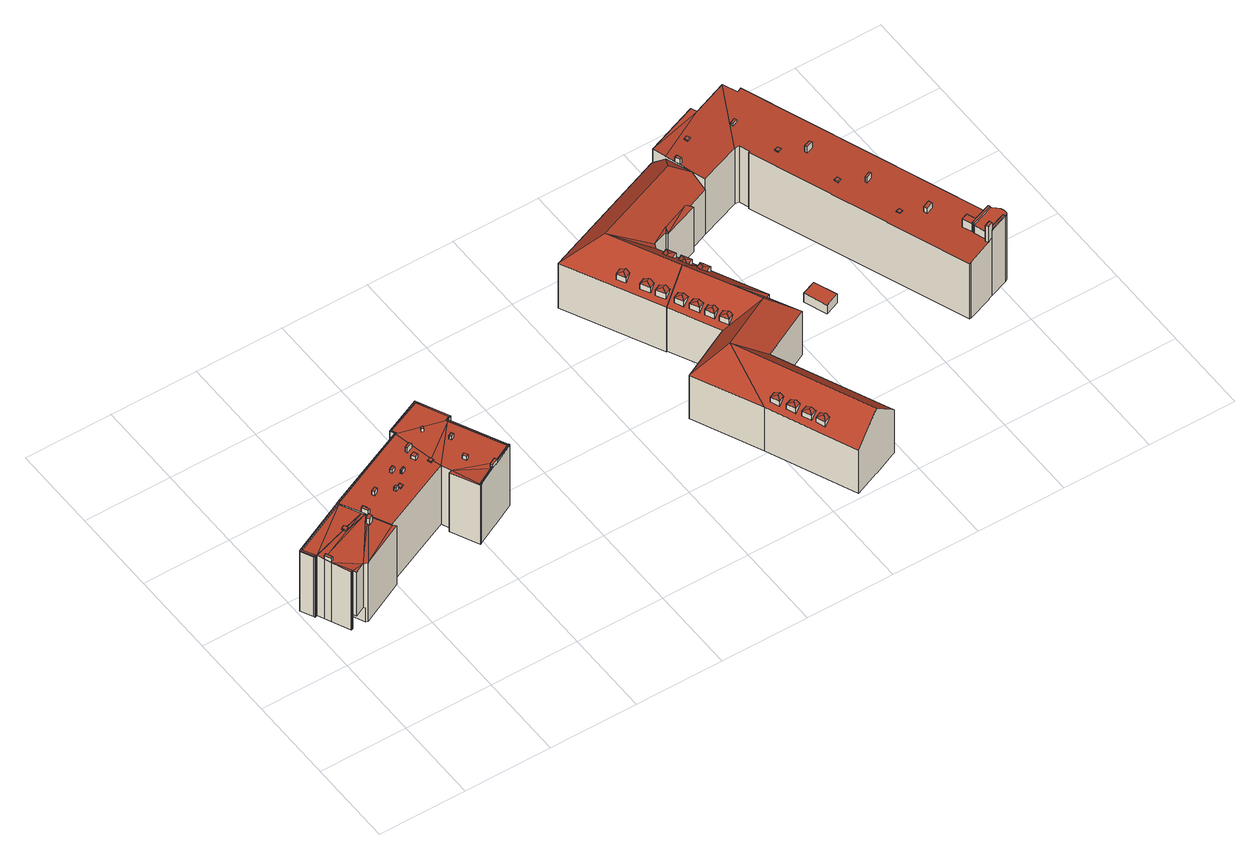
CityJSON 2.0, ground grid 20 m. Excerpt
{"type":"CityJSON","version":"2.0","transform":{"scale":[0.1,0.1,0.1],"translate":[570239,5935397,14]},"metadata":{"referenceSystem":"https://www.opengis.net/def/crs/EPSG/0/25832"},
"CityObjects":{
"building1":{"type":"Building","attributes":{"Grundfläche 2D":"144.432003","Grundhöhe NN":"14.947"},"children":["building1-1","building1-2","building1-3","building1-4"],"geometry":[{"type":"Solid","lod":"3","boundaries":[[[[0,1,2,3,4,5]],[[1,0,5,6,7,8]],[[9,10,11,12,13,10]],[[10,1,9]],[[12,2,1,10,13]],[[14,15,14,12,11,10,9,16,17]],[[18,16,19,20,15]],[[15,12,14]],[[16,18,15,14,17]],[[19,21,22,23]],[[23,20,19]],[[24,20,23]],[[20,25,26,27,28,29,30]],[[28,15,20,30,29]],[[25,31,32,33]],[[27,26,25,33,28]],[[6,5,34,35]],[[5,4,36,34]],[[37,8,7,6,35,38]],[[1,8,37,39]],[[40,16,9,1,39,41]],[[19,16,40,42]],[[43,21,19,42]],[[24,23,44,45]],[[22,21,43,46]],[[22,46,47,44,23]],[[20,24,45,48]],[[49,50,51,25,20,48]],[[31,25,51,52]],[[32,31,52,53]],[[33,32,53,54]],[[2,12,15,28,33,54,55]],[[3,2,55,56]],[[57,58,59,60,36,4,3,56]],[[58,57,50,49]],[[44,47,60,59]],[[55,54,53,52,51,50,57,56]],[[42,40,41,39,37,38,35,34,36,60,47,46,43]],[[59,58,49,48,45,44]]]],"semantics":{"surfaces":[{"type":"RoofSurface"},{"type":"WallSurface"},{"type":"GroundSurface"},{"type":"OuterCeilingSurface"}],"values":[[0,0,0,0,0,0,0,0,0,0,0,0,0,0,0,0,1,1,1,1,1,1,1,1,1,1,1,1,1,1,1,1,1,1,1,1,2,2,3]]}}]},
"building1-1":{"type":"BuildingInstallation","parents":["building1"],"geometry":[{"type":"MultiSurface","lod":"3","boundaries":[[[61,62,63,64,65,66,67,68]],[[5,6,62,61]],[[61,68,4,5]],[[6,7,63,62]],[[69,65,64,63,7,0]],[[69,2,66,65]],[[3,67,66,2]],[[3,4,68,67]]],"semantics":{"surfaces":[{"type":"RoofSurface"},{"type":"WallSurface"}],"values":[0,1,1,1,1,1,1,1]}}]},
"building1-2":{"type":"BuildingInstallation","parents":["building1"],"geometry":[{"type":"MultiSurface","lod":"3","boundaries":[[[70,71,72,73]],[[29,74,71,70,75,27]],[[74,30,26,76,72,71]],[[76,77,73,72]],[[77,75,70,73]]],"semantics":{"surfaces":[{"type":"RoofSurface"},{"type":"WallSurface"}],"values":[0,1,1,1,1]}}]},
"building1-3":{"type":"BuildingInstallation","parents":["building1"],"geometry":[{"type":"MultiSurface","lod":"3","boundaries":[[[78,79,80,81,82]],[[80,79,16,19]],[[81,80,19,83]],[[18,78,82,81,83,84]],[[79,78,18,16]]],"semantics":{"surfaces":[{"type":"RoofSurface"},{"type":"WallSurface"}],"values":[0,1,1,1,1]}}]},
"building1-4":{"type":"BuildingInstallation","parents":["building1"],"geometry":[{"type":"MultiSurface","lod":"3","boundaries":[[[85,86,87,88,89,90,91,92]],[[93,94,89,88]],[[89,94,10,90]],[[91,90,10,17]],[[17,14,92,91]],[[14,95,85,92]],[[95,11,13,93,88,87,86,85]]],"semantics":{"surfaces":[{"type":"RoofSurface"},{"type":"WallSurface"}],"values":[0,1,1,1,1,1,1]}}]},
"building2":{"type":"Building","attributes":{"Grundfläche 2D":"461.630362","Grundhöhe NN":"15.148"},"children":["building2-1","building2-2","building2-3","building2-4","building2-5","building2-6","building2-7","building2-8","building2-9","building2-10","building2-11","building2-12","building2-13","building2-14","building2-15"],"geometry":[{"type":"MultiSurface","lod":"3","boundaries":[[[96,97,98,99,100,101,102,103,104,105,106,107,108,109,110,111,112]],[[113,114,115,116,117,118]],[[119,120,116,115,114]],[[120,119,121,122,116]],[[123,124,125,126,127,128,116,122,121]],[[129,130,131,132,133,134]],[[135,136,127,129,134]],[[127,136,137,128]],[[138,128,137,136,135,66,139,140]],[[124,141,104,103]],[[141,142,105,104]],[[142,143,106,105]],[[143,144,107,106]],[[144,145,108,107]],[[145,146,109,108]],[[110,109,146,67]],[[67,66,111,110]],[[134,112,111,66,135]],[[134,133,96,112]],[[97,96,133,132]],[[98,97,132,131]],[[129,100,99,98,131,130]],[[100,129,127,126,125,102,101]],[[147,114,113,118,148,149]],[[150,151,123,121,119,114,147,152]],[[124,123,151,153]],[[141,124,153,154]],[[142,141,154,155]],[[143,142,155,156]],[[144,143,156,157]],[[145,144,157,158]],[[146,145,158,159]],[[67,146,159,160]],[[66,67,160,161]],[[138,140,139,66,161,162]],[[128,138,162,163]],[[116,128,163,164]],[[117,116,164,165]],[[118,117,165,148]],[[158,157,156,155,154,153,151,150,152,147,149,148,165,164,163,162,161,160,159]]],"semantics":{"surfaces":[{"type":"RoofSurface"},{"type":"WallSurface"},{"type":"GroundSurface"}],"values":[0,0,0,0,0,0,0,0,0,1,1,1,1,1,1,1,1,1,1,1,1,1,1,1,1,1,1,1,1,1,1,1,1,1,1,1,1,1,1,2]}}]},
"building2-1":{"type":"BuildingInstallation","parents":["building2"],"geometry":[{"type":"MultiSurface","lod":"3","boundaries":[[[166,167,168,169]],[[169,168,170,171]],[[166,169,171,172]],[[167,166,172,173]],[[168,167,173,170]]],"semantics":{"surfaces":[{"type":"RoofSurface"},{"type":"WallSurface"}],"values":[0,1,1,1,1]}}]},
"building2-2":{"type":"BuildingInstallation","parents":["building2"],"geometry":[{"type":"MultiSurface","lod":"3","boundaries":[[[174,175,176,177,178]],[[179,180,176,175]],[[137,181,177,176,180]],[[181,136,178,177]],[[136,182,174,178]],[[182,179,175,174]]],"semantics":{"surfaces":[{"type":"RoofSurface"},{"type":"WallSurface"}],"values":[0,1,1,1,1,1]}}]},
"building2-3":{"type":"BuildingInstallation","parents":["building2"],"geometry":[{"type":"MultiSurface","lod":"3","boundaries":[[[183,184,185,186]],[[186,185,187,188]],[[183,186,188,189]],[[184,183,189,190]],[[185,184,190,187]]],"semantics":{"surfaces":[{"type":"RoofSurface"},{"type":"WallSurface"}],"values":[0,1,1,1,1]}}]},
"building2-4":{"type":"BuildingInstallation","parents":["building2"],"geometry":[{"type":"MultiSurface","lod":"3","boundaries":[[[191,192,193,194]],[[194,193,195,196]],[[191,194,196,197]],[[192,191,197,198]],[[193,192,198,195]]],"semantics":{"surfaces":[{"type":"RoofSurface"},{"type":"WallSurface"}],"values":[0,1,1,1,1]}}]},
"building2-5":{"type":"BuildingInstallation","parents":["building2"],"geometry":[{"type":"MultiSurface","lod":"3","boundaries":[[[199,200,201,202]],[[202,201,203,204]],[[199,202,204,205]],[[200,199,205,206]],[[201,200,206,203]]],"semantics":{"surfaces":[{"type":"RoofSurface"},{"type":"WallSurface"}],"values":[0,1,1,1,1]}}]},
"building2-6":{"type":"BuildingInstallation","parents":["building2"],"geometry":[{"type":"MultiSurface","lod":"3","boundaries":[[[207,208,209,210]],[[211,207,210,212]],[[213,120,115,214,211,212,210,209]],[[214,114,207,211]],[[208,207,114,119]]],"semantics":{"surfaces":[{"type":"RoofSurface"},{"type":"WallSurface"}],"values":[0,0,1,1,1]}}]},
"building2-7":{"type":"BuildingInstallation","parents":["building2"],"geometry":[{"type":"MultiSurface","lod":"3","boundaries":[[[215,216,217,218]],[[208,119,121,219,216,215]],[[217,216,219,220,221,222]],[[122,223,218,217,222]],[[218,223,213,209,208,215]]],"semantics":{"surfaces":[{"type":"RoofSurface"},{"type":"WallSurface"}],"values":[0,1,1,1,1]}}]},
"building2-8":{"type":"BuildingInstallation","parents":["building2"],"geometry":[{"type":"MultiSurface","lod":"3","boundaries":[[[224,225,226,227]],[[227,226,228,229]],[[224,227,229,230]],[[225,224,230,231]],[[226,225,231,228]]],"semantics":{"surfaces":[{"type":"RoofSurface"},{"type":"WallSurface"}],"values":[0,1,1,1,1]}}]},
"building2-9":{"type":"BuildingInstallation","parents":["building2"],"geometry":[{"type":"MultiSurface","lod":"3","boundaries":[[[232,233,234,235]],[[236,237,233,232]],[[237,238,234,233]],[[238,239,235,234]],[[239,236,232,235]]],"semantics":{"surfaces":[{"type":"RoofSurface"},{"type":"WallSurface"}],"values":[0,1,1,1,1]}}]},
"building2-10":{"type":"BuildingInstallation","parents":["building2"],"geometry":[{"type":"MultiSurface","lod":"3","boundaries":[[[240,241,242,243,244,245]],[[140,243,242,139]],[[140,246,244,243]],[[245,244,246,247]],[[247,248,240,245]],[[241,240,248,249]],[[249,139,242,241]]],"semantics":{"surfaces":[{"type":"RoofSurface"},{"type":"WallSurface"}],"values":[0,1,1,1,1,1,1]}}]},
"building2-11":{"type":"BuildingInstallation","parents":["building2"],"geometry":[{"type":"MultiSurface","lod":"3","boundaries":[[[250,251,252,253,254,255]],[[251,250,256,257]],[[258,253,252,251,257,259]],[[260,255,254,253,258,261]],[[250,255,260,256]]],"semantics":{"surfaces":[{"type":"RoofSurface"},{"type":"WallSurface"}],"values":[0,1,1,1,1]}}]},
"building2-12":{"type":"BuildingInstallation","parents":["building2"],"geometry":[{"type":"MultiSurface","lod":"3","boundaries":[[[262,263,264,265]],[[265,264,266,267]],[[262,265,267,268]],[[263,262,268,269]],[[264,263,269,266]]],"semantics":{"surfaces":[{"type":"RoofSurface"},{"type":"WallSurface"}],"values":[0,1,1,1,1]}}]},
"building2-13":{"type":"BuildingInstallation","parents":["building2"],"geometry":[{"type":"MultiSurface","lod":"3","boundaries":[[[270,271,272,273]],[[274,275,273,272]],[[270,273,275,276]],[[271,270,276,277]],[[277,274,272,271]]],"semantics":{"surfaces":[{"type":"RoofSurface"},{"type":"WallSurface"}],"values":[0,1,1,1,1]}}]},
"building2-14":{"type":"BuildingInstallation","parents":["building2"],"geometry":[{"type":"MultiSurface","lod":"3","boundaries":[[[278,279,280,219]],[[281,220,219,280]],[[124,103,279,278,123]],[[103,102,125,282,281,280,279]],[[220,281,282,221]],[[121,123,278,219]]],"semantics":{"surfaces":[{"type":"RoofSurface"},{"type":"WallSurface"}],"values":[0,0,1,1,1,1]}}]},
"building2-15":{"type":"BuildingInstallation","parents":["building2"],"geometry":[{"type":"MultiSurface","lod":"3","boundaries":[[[283,284,285,286]],[[286,285,287,288]],[[283,286,288,289]],[[284,283,289,290]],[[285,284,290,287]]],"semantics":{"surfaces":[{"type":"RoofSurface"},{"type":"WallSurface"}],"values":[0,1,1,1,1]}}]},
"building3":{"type":"Building","attributes":{"Grundfläche 2D":"780.072980","Grundhöhe NN":"16.003"},"children":["building3-1","building3-2","building3-3","building3-4","building3-5","building3-6","building3-7","building3-8","building3-9"],"geometry":[{"type":"Solid","lod":"3","boundaries":[[[[291,292,293,294,295]],[[292,291,296,297,298]],[[293,292,299]],[[298,300,301,292]],[[300,302,303,301]],[[304,303,302]],[[305,306,303,304,307]],[[306,308,309,301,303]],[[309,299,292,301]],[[310,311,312,297,296,291,295,294,313,314]],[[298,297,312,315]],[[300,298,315,316]],[[302,300,316,317]],[[304,302,317,318]],[[307,304,318,319]],[[308,306,305,307,319,320]],[[309,308,320,321]],[[299,309,321,322]],[[294,293,323,313]],[[293,299,322,323]],[[312,311,310,314,313,323,322,321,320,319,318,317,316,315]]]],"semantics":{"surfaces":[{"type":"RoofSurface"},{"type":"WallSurface"},{"type":"GroundSurface"}],"values":[[0,0,0,0,0,0,0,0,0,1,1,1,1,1,1,1,1,1,1,1,2]]}}]},
"building3-1":{"type":"BuildingInstallation","parents":["building3"],"geometry":[{"type":"MultiSurface","lod":"3","boundaries":[[[324,325,326]],[[327,328,329,326,325,330]],[[331,330,325,324,332,333]],[[334,335,324,326]],[[332,324,335]],[[326,329,328,336,334]]],"semantics":{"surfaces":[{"type":"RoofSurface"},{"type":"WallSurface"}],"values":[0,0,0,1,1,1]}}]},
"building3-2":{"type":"BuildingInstallation","parents":["building3"],"geometry":[{"type":"MultiSurface","lod":"3","boundaries":[[[337,338,339]],[[338,340,341,342,339]],[[340,338,337,343,344]],[[337,339,345,346]],[[337,346,343]],[[342,345,339]]],"semantics":{"surfaces":[{"type":"RoofSurface"},{"type":"WallSurface"}],"values":[0,0,0,1,1,1]}}]},
"building3-3":{"type":"BuildingInstallation","parents":["building3"],"geometry":[{"type":"MultiSurface","lod":"3","boundaries":[[[347,348,349]],[[348,350,351,352,349]],[[350,348,347,353,354]],[[347,349,355,356]],[[347,356,353]],[[352,355,349]]],"semantics":{"surfaces":[{"type":"RoofSurface"},{"type":"WallSurface"}],"values":[0,0,0,1,1,1]}}]},
"building3-4":{"type":"BuildingInstallation","parents":["building3"],"geometry":[{"type":"MultiSurface","lod":"3","boundaries":[[[357,358,359]],[[358,360,361,362,359]],[[360,358,357,363,364]],[[357,359,365,366]],[[357,366,363]],[[362,365,359]]],"semantics":{"surfaces":[{"type":"RoofSurface"},{"type":"WallSurface"}],"values":[0,0,0,1,1,1]}}]},
"building3-5":{"type":"BuildingInstallation","parents":["building3"],"geometry":[{"type":"MultiSurface","lod":"3","boundaries":[[[367,368,369]],[[368,370,371,372,369]],[[370,368,367,373,374]],[[367,369,375,376]],[[367,376,373]],[[372,375,369]]],"semantics":{"surfaces":[{"type":"RoofSurface"},{"type":"WallSurface"}],"values":[0,0,0,1,1,1]}}]},
"building3-6":{"type":"BuildingInstallation","parents":["building3"],"geometry":[{"type":"MultiSurface","lod":"3","boundaries":[[[377,378,379]],[[378,380,381,379]],[[378,377,382,380]],[[383,384,377,379]],[[382,377,384]],[[383,379,381]]],"semantics":{"surfaces":[{"type":"RoofSurface"},{"type":"WallSurface"}],"values":[0,0,0,1,1,1]}}]},
"building3-7":{"type":"BuildingInstallation","parents":["building3"],"geometry":[{"type":"MultiSurface","lod":"3","boundaries":[[[385,386,387]],[[386,388,389,390,387]],[[388,386,385,391,392]],[[385,387,393,394]],[[385,394,391]],[[390,393,387]]],"semantics":{"surfaces":[{"type":"RoofSurface"},{"type":"WallSurface"}],"values":[0,0,0,1,1,1]}}]},
"building3-8":{"type":"BuildingInstallation","parents":["building3"],"geometry":[{"type":"MultiSurface","lod":"3","boundaries":[[[395,396,397]],[[396,398,399,400,397]],[[401,402,398,396,395]],[[403,404,395,397]],[[401,395,404,405]],[[397,400,406,403]]],"semantics":{"surfaces":[{"type":"RoofSurface"},{"type":"WallSurface"}],"values":[0,0,0,1,1,1]}}]},
"building3-9":{"type":"BuildingInstallation","parents":["building3"],"geometry":[{"type":"MultiSurface","lod":"3","boundaries":[[[407,408,409,410,411]],[[412,413,409,408,414]],[[415,414,408,407,416,417]],[[409,418,410]],[[419,414,415,417,420,421]],[[422,418,409,413,412,414,419,423]]],"semantics":{"surfaces":[{"type":"RoofSurface"},{"type":"WallSurface"}],"values":[0,0,0,1,1,1]}}]},
"building4":{"type":"Building","attributes":{"Grundfläche 2D":"534.192658","Grundhöhe NN":"15.616"},"children":["building4-1","building4-2","building4-3","building4-4","building4-5"],"geometry":[{"type":"Solid","lod":"3","boundaries":[[[[424,425,306,305,307]],[[426,425,424]],[[427,428,426]],[[429,430,431,432,425,426,428,433]],[[434,428,427]],[[435,433,434]],[[434,433,428]],[[429,433,435]],[[436,432,431]],[[437,438,439,425,432,436]],[[306,425,439,308]],[[424,307,440,441]],[[426,424,441,442]],[[427,426,442,443]],[[435,434,444,445]],[[434,427,443,444]],[[429,435,445,446]],[[430,429,446,447]],[[448,438,437,436,431,430,447,449]],[[439,438,448,450]],[[308,439,450,451]],[[307,305,306,308,451,440]],[[447,446,445,444,443,442,441,440,451,450,448,449]]]],"semantics":{"surfaces":[{"type":"RoofSurface"},{"type":"WallSurface"},{"type":"GroundSurface"}],"values":[[0,0,0,0,0,0,0,0,0,0,0,1,1,1,1,1,1,1,1,1,1,1,2]]}}]},
"building4-1":{"type":"BuildingInstallation","parents":["building4"],"geometry":[{"type":"MultiSurface","lod":"3","boundaries":[[[452,453,454,455,456]],[[454,453,457]],[[457,453,452,458,459]],[[460,455,454]],[[457,459,461]],[[461,460,454,457]]],"semantics":{"surfaces":[{"type":"RoofSurface"},{"type":"WallSurface"}],"values":[0,0,0,1,1,1]}}]},
"building4-2":{"type":"BuildingInstallation","parents":["building4"],"geometry":[{"type":"MultiSurface","lod":"3","boundaries":[[[462,463,464,465]],[[463,462,466]],[[467,466,462,465]],[[463,468,469,464]],[[467,470,466]],[[470,468,463,466]]],"semantics":{"surfaces":[{"type":"RoofSurface"},{"type":"WallSurface"}],"values":[0,0,0,1,1,1]}}]},
"building4-3":{"type":"BuildingInstallation","parents":["building4"],"geometry":[{"type":"MultiSurface","lod":"3","boundaries":[[[471,472,473,474,475]],[[473,472,476]],[[477,476,472,471,478,479]],[[480,474,473]],[[481,482,476,477,479]],[[473,476,482,480]]],"semantics":{"surfaces":[{"type":"RoofSurface"},{"type":"WallSurface"}],"values":[0,0,0,1,1,1]}}]},
"building4-4":{"type":"BuildingInstallation","parents":["building4"],"geometry":[{"type":"MultiSurface","lod":"3","boundaries":[[[483,484,485,486]],[[484,483,487]],[[486,488,483]],[[488,489,483]],[[483,489,490,487]],[[484,491,485]],[[490,492,487]],[[484,487,492,491]]],"semantics":{"surfaces":[{"type":"RoofSurface"},{"type":"WallSurface"}],"values":[0,0,0,0,0,1,1,1]}}]},
"building4-5":{"type":"BuildingInstallation","parents":["building4"],"geometry":[{"type":"MultiSurface","lod":"3","boundaries":[[[493,494,495,496,497]],[[495,494,498]],[[498,494,493,499,500]],[[495,501,496]],[[500,502,498]],[[495,498,502,501]]],"semantics":{"surfaces":[{"type":"RoofSurface"},{"type":"WallSurface"}],"values":[0,0,0,1,1,1]}}]},
"building5":{"type":"Building","attributes":{"Grundfläche 2D":"19.310307","Grundhöhe NN":"16.097"},"geometry":[{"type":"Solid","lod":"3","boundaries":[[[[503,504,505,506]],[[507,508,506,505]],[[508,509,503,506]],[[509,510,504,503]],[[510,507,505,504]],[[510,509,508,507]]]],"semantics":{"surfaces":[{"type":"RoofSurface"},{"type":"WallSurface"},{"type":"GroundSurface"}],"values":[[0,1,1,1,1,2]]}}]},
"building6":{"type":"Building","attributes":{"Grundfläche 2D":"938.059462","Grundhöhe NN":"15.613"},"children":["building6-1","building6-2","building6-3","building6-4","building6-5","building6-6","building6-7","building6-8","building6-9","building6-10","building6-11","building6-12","building6-13"],"geometry":[{"type":"Solid","lod":"3","boundaries":[[[[511,512,513,514,515,516,517,518,519,520,521,522,523,524,525,526,527,528,529]],[[530,531,532,533,534,535,536,537,538,539,540,541,542,543,544,545,546,547,548,549,550]],[[551,552,553,554,555,556,550,549]],[[557,558,551]],[[558,552,551]],[[517,543,542,518]],[[518,542,541,519]],[[519,541,540,520]],[[540,539,521,520]],[[537,523,522,521,539,538]],[[523,537,559,560,524]],[[525,524,560,561]],[[526,525,561,562]],[[527,526,562,563]],[[528,527,563,564]],[[529,528,564,565]],[[511,529,565,566]],[[512,511,566,567]],[[513,512,567,568]],[[514,513,568,569]],[[514,569,570,545,515]],[[515,545,544,543,517,516]],[[571,559,537,536,535,534,572,573]],[[534,533,574,572]],[[546,545,570,575]],[[547,546,575,576]],[[548,547,576,577]],[[549,548,577,578]],[[551,549,578,579]],[[557,551,579,580]],[[558,557,580,449]],[[556,555,554,553,552,558,449,447]],[[550,556,447,581]],[[530,550,581,582]],[[531,530,582,583]],[[532,531,583,584]],[[533,532,584,574]],[[576,575,570,569,568,567,566,565,564,563,562,561,560,559,571,573,572,574,584,583,582,581,447,449,580,579,578,577]]]],"semantics":{"surfaces":[{"type":"RoofSurface"},{"type":"WallSurface"},{"type":"GroundSurface"}],"values":[[0,0,0,0,0,1,1,1,1,1,1,1,1,1,1,1,1,1,1,1,1,1,1,1,1,1,1,1,1,1,1,1,1,1,1,1,1,2]]}}]},
"building6-1":{"type":"BuildingInstallation","parents":["building6"],"geometry":[{"type":"MultiSurface","lod":"3","boundaries":[[[585,586,587,588,589]],[[586,585,517,518]],[[518,590,587,586]],[[590,514,515,589,588,587]],[[589,515,516,517,585]]],"semantics":{"surfaces":[{"type":"RoofSurface"},{"type":"WallSurface"}],"values":[0,1,1,1,1]}}]},
"building6-2":{"type":"BuildingInstallation","parents":["building6"],"geometry":[{"type":"MultiSurface","lod":"3","boundaries":[[[591,592,593,594,595,596]],[[523,524,594,593]],[[524,525,595,594]],[[525,597,598,591,596,595]],[[592,591,598,522]]],"semantics":{"surfaces":[{"type":"RoofSurface"},{"type":"WallSurface"}],"values":[0,1,1,1,1]}}]},
"building6-3":{"type":"BuildingInstallation","parents":["building6"],"geometry":[{"type":"MultiSurface","lod":"3","boundaries":[[[599,600,601,602]],[[602,601,603,604]],[[599,602,604,605]],[[600,599,605,606]],[[601,600,606,603]]],"semantics":{"surfaces":[{"type":"RoofSurface"},{"type":"WallSurface"}],"values":[0,1,1,1,1]}}]},
"building6-4":{"type":"BuildingInstallation","parents":["building6"],"geometry":[{"type":"MultiSurface","lod":"3","boundaries":[[[607,608,609,610]],[[610,609,611,612]],[[607,610,612,613]],[[608,607,613,614]],[[609,608,614,611]]],"semantics":{"surfaces":[{"type":"RoofSurface"},{"type":"WallSurface"}],"values":[0,1,1,1,1]}}]},
"building6-5":{"type":"BuildingInstallation","parents":["building6"],"geometry":[{"type":"MultiSurface","lod":"3","boundaries":[[[615,616,617,618]],[[618,617,619,620]],[[615,618,620,621]],[[616,615,621,622]],[[617,616,622,619]]],"semantics":{"surfaces":[{"type":"RoofSurface"},{"type":"WallSurface"}],"values":[0,1,1,1,1]}}]},
"building6-6":{"type":"BuildingInstallation","parents":["building6"],"geometry":[{"type":"MultiSurface","lod":"3","boundaries":[[[623,624,625,626]],[[626,625,627,628]],[[623,626,628,629]],[[629,630,624,623]],[[630,627,625,624]]],"semantics":{"surfaces":[{"type":"RoofSurface"},{"type":"WallSurface"}],"values":[0,1,1,1,1]}}]},
"building6-7":{"type":"BuildingInstallation","parents":["building6"],"geometry":[{"type":"MultiSurface","lod":"3","boundaries":[[[631,632,633,634,635]],[[523,537,538,539,521,633,632,593,592,522]],[[634,633,521,539,540,636]],[[635,634,636,535]],[[535,536,537,523,593,632,631,635]]],"semantics":{"surfaces":[{"type":"RoofSurface"},{"type":"WallSurface"}],"values":[0,1,1,1,1]}}]},
"building6-8":{"type":"BuildingInstallation","parents":["building6"],"geometry":[{"type":"MultiSurface","lod":"3","boundaries":[[[637,638,639,640]],[[640,639,641,642]],[[637,640,642,643]],[[638,637,643,644]],[[639,638,644,641]]],"semantics":{"surfaces":[{"type":"RoofSurface"},{"type":"WallSurface"}],"values":[0,1,1,1,1]}}]},
"building6-9":{"type":"BuildingInstallation","parents":["building6"],"geometry":[{"type":"MultiSurface","lod":"3","boundaries":[[[645,646,517,516]],[[516,517,543,544]],[[647,645,516,544]],[[646,645,647,648]],[[648,543,517,646]]],"semantics":{"surfaces":[{"type":"RoofSurface"},{"type":"WallSurface"}],"values":[0,1,1,1,1]}}]},
"building6-10":{"type":"BuildingInstallation","parents":["building6"],"geometry":[{"type":"MultiSurface","lod":"3","boundaries":[[[649,650,651,652]],[[652,651,653,654]],[[649,652,654,655]],[[650,649,655,656]],[[651,650,656,653]]],"semantics":{"surfaces":[{"type":"RoofSurface"},{"type":"WallSurface"}],"values":[0,1,1,1,1]}}]},
"building6-11":{"type":"BuildingInstallation","parents":["building6"],"geometry":[{"type":"MultiSurface","lod":"3","boundaries":[[[657,658,659,660]],[[660,659,661,662]],[[657,660,662,663]],[[658,657,663,664]],[[659,658,664,661]]],"semantics":{"surfaces":[{"type":"RoofSurface"},{"type":"WallSurface"}],"values":[0,1,1,1,1]}}]},
"building6-12":{"type":"BuildingInstallation","parents":["building6"],"geometry":[{"type":"MultiSurface","lod":"3","boundaries":[[[665,666,667,668]],[[666,665,669,670]],[[670,671,667,666]],[[671,672,668,667]],[[672,669,665,668]]],"semantics":{"surfaces":[{"type":"RoofSurface"},{"type":"WallSurface"}],"values":[0,1,1,1,1]}}]},
"building6-13":{"type":"BuildingInstallation","parents":["building6"],"geometry":[{"type":"MultiSurface","lod":"3","boundaries":[[[673,674,675,676]],[[676,675,553,554]],[[673,676,554,677]],[[674,673,677,678]],[[675,674,678,553]]],"semantics":{"surfaces":[{"type":"RoofSurface"},{"type":"WallSurface"}],"values":[0,1,1,1,1]}}]}
},
"vertices":[
[24,342,178],[27,342,178],[138,428,178],[137,431,178],[7,369,178],[21,342,178],[22,339,178],[25,340,178],[25,341,178],[28,341,178],[107,368,177],[116,370,177],[162,386,176],[116,371,177],[115,364,177],[166,379,176],[35,327,177],[110,362,177],[40,329,177],[41,313,176],[91,276,174],[60,272,174],[61,272,174],[64,273,174],[68,265,174],[100,272,174],[157,355,175],[163,364,176],[169,373,176],[162,363,176],[156,357,175],[200,321,174],[196,328,174],[194,327,174],[21,342,9],[22,339,9],[7,369,9],[25,341,9],[25,340,9],[27,342,9],[35,327,9],[28,341,9],[41,313,9],[60,272,9],[64,273,50],[68,265,50],[61,272,9],[64,273,9],[91,276,50],[95,274,50],[95,274,9],[100,272,9],[200,321,9],[196,328,9],[194,327,9],[138,428,9],[137,431,9],[42,386,9],[42,386,50],[16,373,50],[16,373,9],
[21,342,181],[22,339,181],[25,340,181],[24,342,181],[11,368,181],[138,428,181],[137,431,181],[7,369,181],[11,368,178],
[165,365,192],[155,360,192],[158,352,192],[168,357,192],[155,360,176],[165,365,176],[158,352,175],[168,357,175],
[40,329,187],[35,327,187],[41,313,187],[46,315,187],[46,316,187],[46,315,176],[46,316,176],
[118,366,181],[116,370,181],[116,371,181],[114,375,181],[106,371,181],[107,368,181],[110,362,181],[115,364,181],[114,375,177],[106,371,177],[118,366,177],
[330,527,182],[410,561,182],[442,495,182],[432,490,182],[432,489,182],[433,486,182],[493,367,182],[494,368,182],[495,368,182],[435,489,182],[446,494,182],[411,565,182],[327,528,182],[332,517,182],[137,431,182],[138,428,182],[335,516,182],[393,315,177],[394,315,177],[393,317,177],[369,379,177],[361,376,177],[392,314,177],[435,336,180],[433,337,180],[450,343,180],[443,347,180],[495,366,181],[494,368,181],[493,367,181],[436,481,181],[433,486,181],[359,401,177],[432,489,181],[432,490,181],[442,495,181],[410,561,181],[330,527,181],[335,516,181],[332,515,181],[353,426,178],[354,420,178],[194,327,177],[162,386,180],[169,373,179],[495,368,181],[435,489,181],[446,494,181],[411,565,181],[327,528,181],[332,517,181],[394,315,11],[392,314,11],[393,315,11],[450,343,11],[495,366,11],[435,336,11],[494,368,11],[495,368,11],[435,489,11],[446,494,11],[411,565,11],[327,528,11],[332,517,11],[137,431,11],[138,428,11],[194,327,11],[359,401,11],[369,379,11],[361,376,11],
[375,492,190],[380,490,190],[382,496,190],[378,498,190],[382,496,181],[378,498,181],[375,492,181],[380,490,181],
[352,428,180],[344,425,180],[347,417,180],[355,420,180],[353,426,180],[344,425,178],[347,417,178],[355,420,178],[352,428,178],
[333,442,189],[329,451,189],[321,448,189],[325,438,189],[321,448,179],[325,438,179],[333,442,179],[329,451,179],
[321,468,193],[323,463,193],[337,469,193],[334,474,193],[337,469,180],[334,474,180],[321,468,180],[323,463,180],
[284,424,189],[292,427,189],[291,431,189],[282,427,189],[291,431,179],[282,427,179],[284,424,179],[292,427,179],
[394,315,180],[435,336,184],[434,338,184],[433,337,184],[392,317,180],[393,317,180],[434,338,180],[392,317,177],
[435,336,190],[450,343,190],[447,349,190],[432,341,190],[450,343,184],[449,345,184],[449,345,180],[447,349,180],[432,341,180],
[266,440,190],[268,435,190],[277,439,190],[275,444,190],[277,439,180],[275,444,180],[266,440,180],[268,435,180],
[265,405,181],[257,401,181],[260,394,181],[268,397,181],[265,405,179],[257,401,179],[260,394,178],[268,397,178],
[172,382,191],[168,389,191],[162,386,191],[169,373,191],[174,375,191],[170,382,191],[174,375,179],[170,382,179],[172,382,179],[168,389,180],
[420,446,190],[417,451,190],[411,448,190],[409,447,190],[410,447,190],[412,442,190],[420,446,180],[417,451,180],[409,447,180],[411,448,180],[412,442,180],[410,447,180],
[207,406,191],[217,411,191],[215,417,191],[204,412,191],[215,417,180],[204,412,180],[207,406,180],[217,411,180],
[248,392,189],[255,395,189],[252,400,189],[246,397,189],[252,400,179],[246,397,179],[248,392,179],[255,395,179],
[495,366,185],[494,368,185],[493,367,185],[449,346,184],[449,346,180],
[406,382,190],[412,385,190],[407,394,190],[402,391,190],[407,394,179],[402,391,179],[406,382,179],[412,385,179],
[1120,28,204],[985,329,204],[976,199,142],[1062,4,142],[1117,27,201],[1172,50,149],[1178,52,142],[1064,308,142],[905,351,142],[1179,365,142],[1106,390,204],[1144,434,142],[1074,454,204],[1152,439,142],[1082,578,143],[1026,550,204],[1083,578,142],[970,522,142],[1025,412,142],[1120,28,20],[1172,50,20],[1178,52,20],[1062,4,20],[1117,27,20],[1064,308,20],[1179,365,20],[1144,434,20],[1152,439,20],[1083,578,20],[970,522,20],[1025,412,20],[905,351,20],[976,199,20],
[1026,112,167],[1030,126,170],[1017,132,167],[1034,134,169],[1031,138,167],[1029,137,167],[1038,129,170],[1039,125,169],[1040,117,167],[1039,121,168],[1017,132,153],[1026,112,152],[1029,137,165],
[1009,467,167],[1013,481,170],[999,487,167],[1020,485,170],[1016,490,169],[1013,493,167],[1023,473,167],[1022,478,168],[999,487,153],[1009,467,152],
[1024,437,167],[1028,451,170],[1014,457,167],[1035,455,170],[1030,461,168],[1027,464,167],[1037,444,167],[1037,448,168],[1014,457,152],[1024,437,152],
[1038,409,167],[1042,423,170],[1028,428,167],[1050,426,170],[1045,431,169],[1042,435,167],[1051,415,167],[1051,420,169],[1028,428,152],[1038,409,152],
[1038,83,167],[1044,97,170],[1030,103,167],[1051,100,170],[1047,105,169],[1044,109,167],[1053,89,167],[1052,93,169],[1030,103,153],[1038,83,152],
[993,497,167],[998,512,170],[984,517,167],[1005,515,170],[998,523,167],[1008,503,167],[984,517,152],[993,497,152],
[996,177,167],[1001,191,170],[988,197,167],[1009,194,170],[1005,199,169],[1002,203,167],[1010,183,167],[1010,188,169],[988,197,152],[996,177,152],
[1011,144,167],[1016,158,170],[1003,164,167],[1024,161,170],[1020,166,169],[1017,169,167],[1026,150,167],[1025,154,169],[1003,164,152],[1011,144,151],[1020,147,161],[1005,165,155],
[1067,545,170],[1074,549,170],[1078,564,167],[1065,557,167],[1066,552,169],[1081,557,167],[1081,558,167],[1088,544,167],[1080,540,167],[1072,540,169],[1075,537,167],[1078,564,153],[1088,544,152],[1080,540,162],[1080,540,161],[1081,558,153],[1081,557,153],
[1041,662,142],[950,702,204],[1046,672,142],[1080,685,142],[1086,693,148],[1160,715,142],[1207,734,142],[1195,763,174],[1151,779,204],[1150,718,148],[1082,679,142],[1162,709,142],[1174,820,174],[1163,849,144],[1162,851,142],[864,736,142],[1083,578,16],[1041,662,16],[1046,672,16],[1080,685,16],[1082,679,16],[1162,709,16],[1160,715,16],[1207,734,16],[1162,851,16],[1163,849,16],[864,736,16],[970,522,16],
[1033,613,171],[1040,616,171],[1044,631,166],[1032,625,166],[1032,620,168],[1054,611,166],[1038,608,168],[1042,605,166],[1044,631,152],[1054,611,153],
[964,579,171],[961,563,167],[974,570,167],[972,583,171],[950,584,167],[964,591,167],[961,563,153],[965,565,157],[950,584,152],
[988,551,171],[979,547,171],[976,533,167],[990,539,167],[989,543,168],[965,553,167],[966,554,167],[982,557,168],[979,560,167],[976,533,152],[966,554,153],[965,553,152],
[1056,585,171],[1059,601,166],[1047,594,166],[1048,589,168],[1070,580,166],[1048,582,171],[1054,577,168],[1057,574,166],[1059,601,153],[1070,580,153],
[948,629,171],[941,625,171],[937,611,167],[950,618,167],[950,622,169],[927,631,167],[943,635,169],[940,638,167],[937,611,153],[927,631,152],
[1311,438,46],[1291,489,46],[1259,477,46],[1278,425,46],[1259,477,21],[1278,425,21],[1311,438,21],[1291,489,21],
[1616,327,200],[1610,333,200],[1603,339,200],[1600,341,200],[1599,344,200],[1563,330,200],[1548,325,200],[1550,320,200],[1549,320,200],[1559,292,200],[1568,295,200],[1569,293,200],[1570,288,200],[1611,303,200],[1611,304,200],[1617,308,200],[1619,311,200],[1619,316,200],[1619,320,200],[1309,767,174],[1317,744,174],[1314,743,174],[1499,262,173],[1503,263,173],[1558,283,178],[1561,285,178],[1570,288,179],[1569,293,179],[1568,295,179],[1559,292,178],[1549,320,178],[1550,320,178],[1548,325,178],[1563,330,179],[1599,344,182],[1600,344,182],[1393,884,183],[1383,880,182],[1370,913,182],[1299,768,173],[1290,882,182],[1174,820,180],[1181,800,179],[1186,789,178],[1195,763,176],[1207,734,173],[1284,895,182],[1163,849,182],[1570,288,16],[1611,303,16],[1611,304,16],[1617,308,16],[1619,311,16],[1619,316,16],[1619,320,16],[1616,327,16],[1610,333,16],[1603,339,16],[1600,341,16],[1599,344,16],[1561,285,16],[1503,263,16],[1558,283,16],[1499,262,16],[1600,344,16],[1393,884,16],[1383,880,16],[1370,913,16],[1290,882,16],[1284,895,16],[1299,768,16],[1309,767,16],[1317,744,16],[1314,743,16],
[1548,325,204],[1550,320,204],[1600,339,204],[1600,341,204],[1599,344,204],[1600,339,200],
[1609,308,204],[1569,293,204],[1570,288,204],[1611,303,204],[1611,304,204],[1610,305,204],[1610,305,200],[1609,308,200],
[1337,825,184],[1326,820,184],[1328,815,184],[1339,819,184],[1328,815,177],[1339,819,178],[1337,825,178],[1326,820,177],
[1357,717,179],[1360,709,179],[1369,712,179],[1366,720,179],[1369,712,177],[1366,720,177],[1357,717,176],[1360,709,176],
[1415,589,180],[1407,587,180],[1410,578,180],[1418,581,180],[1410,578,176],[1418,581,176],[1415,589,176],[1407,587,176],
[1231,829,183],[1239,832,183],[1236,840,183],[1228,837,183],[1236,840,180],[1228,837,180],[1231,829,180],[1239,832,180],
[1561,285,222],[1570,288,222],[1568,295,222],[1555,290,222],[1558,283,222],[1555,290,178],
[1470,447,178],[1467,455,178],[1459,452,178],[1462,444,178],[1459,452,176],[1462,444,176],[1470,447,176],[1467,455,176],
[1554,352,200],[1539,346,200],[1554,352,179],[1539,346,178],
[1501,421,193],[1504,413,193],[1520,419,193],[1517,427,193],[1520,419,179],[1517,427,179],[1501,421,178],[1504,413,178],
[1417,686,195],[1402,681,195],[1404,675,195],[1419,680,195],[1404,675,178],[1419,680,179],[1417,686,179],[1402,681,178],
[1466,555,193],[1453,550,193],[1455,545,193],[1468,550,193],[1466,555,179],[1453,550,178],[1455,545,178],[1468,550,179],
[1191,791,192],[1187,802,192],[1181,800,192],[1186,789,192],[1191,791,178],[1187,802,179]
]}
